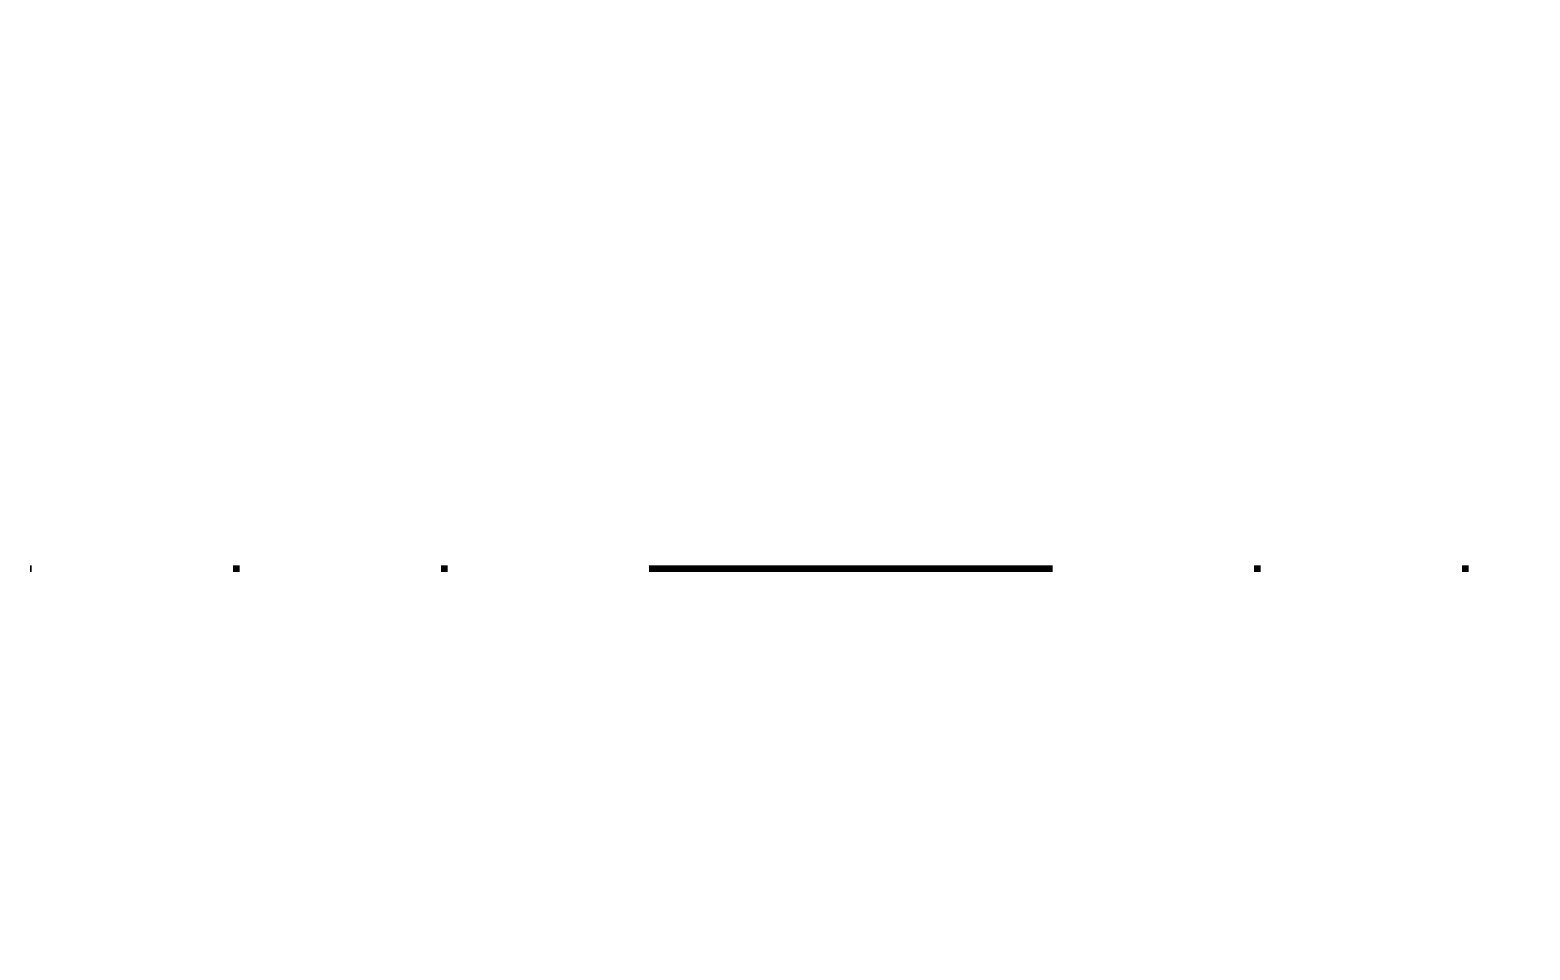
# Model space of a CAD drawing. Header units: metres. Extents: x 47723 to 48001, y 23322 to 23573.
# Drawn here: x 47789.18 to 47812.8, y 23374.08 to 23388.57 of the extents above; entities that cross this region are included whole.
import ezdxf
from ezdxf.enums import TextEntityAlignment as Align

# ---------------------------------------------------------------- set-up
doc = ezdxf.new("R2010")
doc.units = ezdxf.units.M
doc.header["$LTSCALE"] = 0.25
doc.linetypes.add('DIVIDEX2', pattern=[63.5, 25.4, -12.7, 0, -12.7, 0, -12.7])
for name, color, linetype in [('0 @ 0.1', 7, 'Continuous'), ('0 @ 1', 7, 'Continuous'), ('SIMB_01', 1, 'Continuous'), ('SIMB_PREENCHIMENTO', 253, 'Continuous'), ('SIMB_TXT', 1, 'Continuous')]:
    doc.layers.add(name, color=color, linetype=linetype)
doc.layers.add('SIMB_LCT', color=252, linetype='DIVIDEX2', lineweight=100)
doc.styles.add('SIMB', font='arial.ttf')

# ---------------------------------------------------------------- blocks, each defined once
blk = doc.blocks.new('*U30')
at = {"layer": 'SIMB_PREENCHIMENTO', "transparency": 33554587}
h = blk.add_hatch(color=256, dxfattribs=at)
h.dxf.hatch_style = 1
h.paths.add_polyline_path([(0, 8.483), (-4.152, 4.332, -0.401827), (4.152, 4.332)])
h = blk.add_hatch(color=256, dxfattribs=at)
h.dxf.hatch_style = 1
h.paths.add_polyline_path([(-4.332, 4.152), (-8.483, 0), (-6, 0, -0.193399)])
h = blk.add_hatch(color=256, dxfattribs=at)
h.dxf.hatch_style = 1
h.paths.add_polyline_path([(4.332, 4.152, -0.193399), (6, 0), (8.483, 0)])
at = {"layer": 'SIMB_01'}
for p, q in [((-8.483, 0), (0, 8.483)), ((8.483, 0), (0, 8.483)), ((-6, 0), (-8.483, 0)), ((-6, 0), (6, 0)), ((6, 0), (8.483, 0))]:
    blk.add_line(p, q, dxfattribs=at)
blk.add_circle((0, 0), 6, dxfattribs=at)
at = {"layer": 'SIMB_LCT'}
blk.add_line((-6, 0), (-54.251, 0), dxfattribs=at)
at = {"layer": 'SIMB_TXT', "style": 'SIMB'}
for tag, height, p in [('000', 3.5, (0, 2.25)), ('999', 2, (0, -2.525))]:
    blk.add_attdef(tag, text='', height=height, dxfattribs=at).set_placement(p, align=Align.MIDDLE_CENTER)
blk = doc.blocks.new('*U521')
at = {"layer": '0 @ 0.1', "xscale": 0.1, "yscale": 0.1, "zscale": 0.1}
blk.add_blockref('*U30', (12.965, 1.9), dxfattribs=at).add_auto_attribs({'999': '-', '000': 'B'})
at = {"layer": '0 @ 1'}
blk.add_blockref('*U30', (12.965, 1.9), dxfattribs=at).add_auto_attribs({'999': '-', '000': 'B'})
blk = doc.blocks.new('Pav_sup')
blk.add_blockref('*U521', (0, 0))

msp = doc.modelspace()

# ---------------------------------------------------------------- block references
msp.add_blockref('Pav_sup', (47830.469, 23378.182))

doc.saveas('drawing.dxf')
